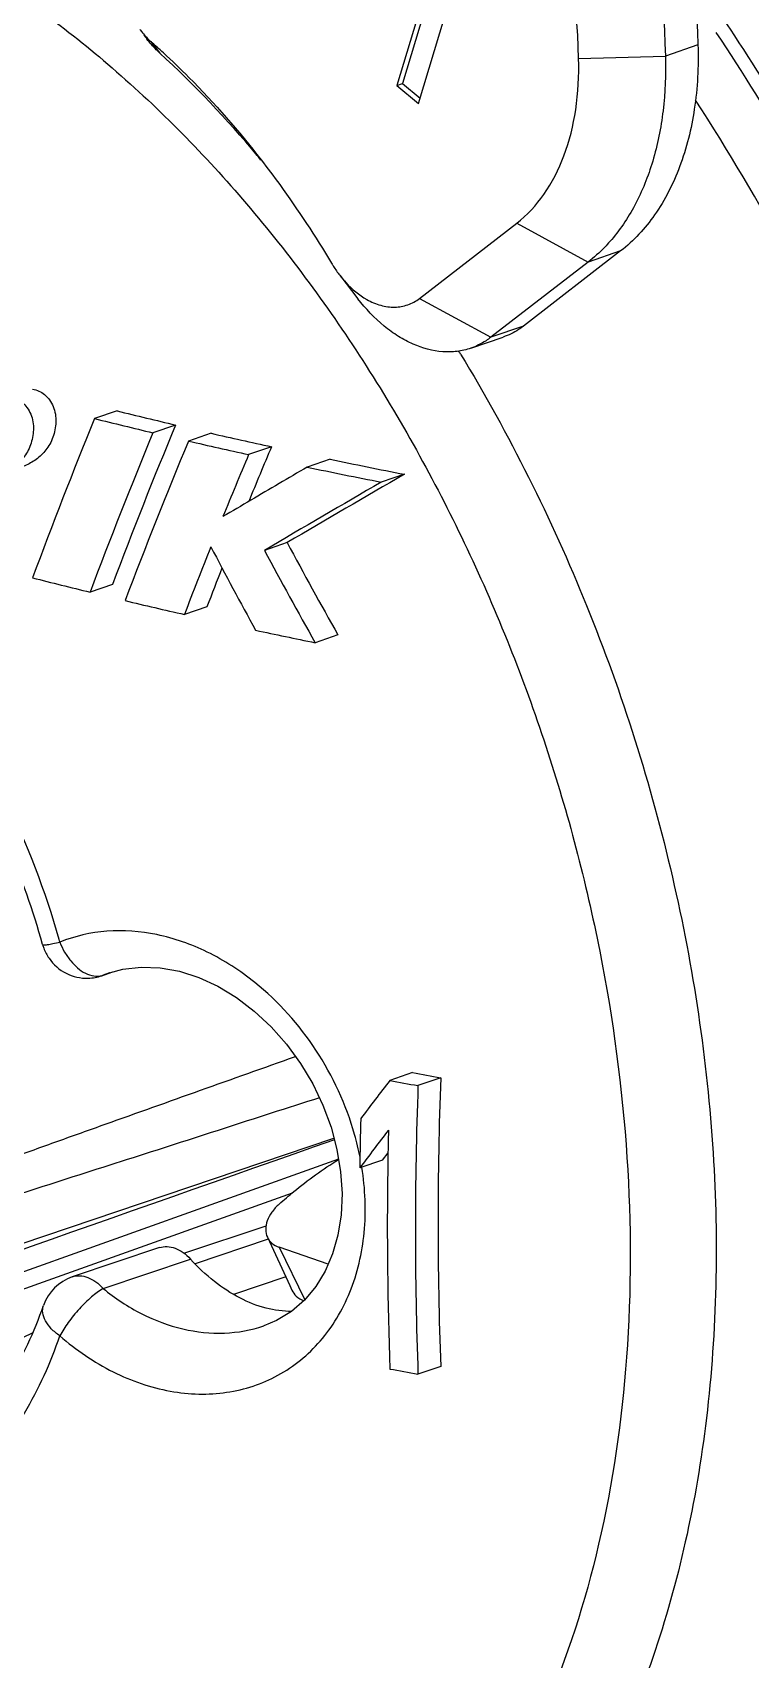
# Model space of a CAD drawing. Header units: millimetres. Extents: x 0 to 420, y -2 to 297.
# Drawn here: x 349.39 to 358.75, y 80.69 to 101.88 of the extents above; entities that cross this region are included whole.
import ezdxf

# ---------------------------------------------------------------- set-up
doc = ezdxf.new("R2010")
doc.units = ezdxf.units.MM
doc.header["$LTSCALE"] = 23.1
doc.layers.get('0').update_dxf_attribs({"linetype": 'CONTINUOUS'})
doc.layers.add('BEZUGSACHSEN', color=7, linetype='CONTINUOUS')
doc.layers.add('RUNDUNGEN', color=7, linetype='CONTINUOUS')

msp = doc.modelspace()

# ---------------------------------------------------------------- linework, layer by layer
at = {"color": 9, "linetype": 'CONTINUOUS'}
for p, q in [((358.06271, 101.71493), (357.63844, 101.56982)), ((356.50751, 101.53988), (357.63844, 101.56982)), ((355.70101, 99.39306), (356.63031, 98.8863)), ((357.05458, 99.0314), (356.63031, 98.8863)), ((354.43404, 98.41359), (355.36334, 97.90683)), ((355.78761, 98.05193), (355.36334, 97.90683)), ((352.6067, 86.05565), (352.93892, 85.37133))]:
    msp.add_line(p, q, dxfattribs=at)
at = {"color": 7, "linetype": 'CONTINUOUS'}
for p, q in [((354.43404, 98.41359), (355.70101, 99.39306)), ((356.63031, 98.8863), (355.36334, 97.90683)), ((353.39555, 98.71488), (353.63252, 98.40898)), ((355.10154, 97.76505), (355.5258, 97.91016)), ((350.49606, 96.94852), (350.20192, 96.84792)), ((351.25719, 96.7647), (350.96193, 96.66372)), ((351.72104, 96.65687), (351.42504, 96.55563)), ((352.50622, 96.48128), (352.20884, 96.37957)), ((353.27081, 96.31838), (352.97196, 96.21616)), ((354.23759, 96.12333), (353.93668, 96.02041)), ((352.71133, 95.23294), (352.41511, 95.13162)), ((350.43411, 94.68696), (350.14285, 94.58734)), ((351.66537, 94.39745), (351.37221, 94.29719)), ((353.37165, 94.03092), (353.07532, 93.92956)), ((354.34381, 88.33007), (354.04904, 88.22925)), ((354.71043, 88.26199), (354.41482, 88.16088)), ((353.95046, 87.1894), (353.65679, 87.08896)), ((353.95046, 87.1894), (354.02433, 87.28774)), ((349.02381, 84.76516), (349.39435, 84.9429)), ((354.71043, 84.50322), (354.41482, 84.40211))]:
    msp.add_line(p, q, dxfattribs=at)
at = {"color": 3, "linetype": 'CONTINUOUS'}
for p, q in [((357.05458, 99.0314), (355.78761, 98.05193)), ((353.24452, 85.8375), (352.6067, 86.05565))]:
    msp.add_line(p, q, dxfattribs=at)
at = {"color": 7, "linetype": 'CONTINUOUS'}
msp.add_lwpolyline([(352.45294, 86.18536), (352.74361, 85.55793), (352.77116, 85.498)], dxfattribs=at)
for centre, radius, start, end in [((352.14543, 102.77475), 1.60071, 215.424081, 217.894562), ((344.34471, 94.2728), 9.97309, 47.384243, 48.653341), ((342.01344, 91.74194), 13.37966, 39.628518, 47.512476), ((342.18197, 91.88524), 13.15846, 39.270546, 39.615999), ((410.97899, 71.94745), 65.68018, 157.7210022, 159.66194), ((367.86619, 168.07294), 73.38277, 256.0713073, 256.6818921), ((367.98664, 167.70585), 72.88704, 256.1153229, 256.7308444), ((411.36248, 71.63736), 65.38, 157.4938197, 159.4500169), ((411.17093, 71.82868), 64.89577, 157.4029817, 159.3761931), ((369.018, 172.1596), 77.45867, 257.0967387, 257.6918771), ((412.34323, 71.15705), 66.00086, 157.3673092, 159.3089684), ((368.90156, 172.5261), 77.95473, 257.0448603, 257.6352994), ((413.58065, 70.61649), 66.32551, 157.0475296, 157.714047), ((413.70619, 70.455), 66.73836, 157.1418578, 157.8930174), ((458.8151, -85.16628), 210.00562, 120.2650907, 120.4974133), ((370.12178, 178.25954), 83.81666, 258.1932609, 258.8661756), ((370.23162, 177.89118), 83.31741, 258.2542792, 258.9325138), ((459.6853, -86.76458), 211.17084, 120.0511434, 120.5292552), ((459.4399, -85.96242), 210.29205, 120.0177108, 120.4991436), ((455.61278, -79.72214), 203.6895, 120.4984295, 120.6170402), ((412.03606, 71.1243), 64.93909, 158.2592472, 159.0937259), ((400.08242, 120.46142), 54.57598, 207.598048, 208.892253), ((400.46954, 120.68608), 54.11755, 208.055762, 209.507794), ((400.65726, 120.84541), 54.66721, 208.058284, 209.495694), ((367.17577, 164.13982), 71.60774, 255.6212961, 256.2394796), ((411.68587, 71.37748), 64.28359, 158.533719, 159.0164293), ((368.25307, 168.58171), 76.17844, 256.6004507, 257.197188), ((369.58829, 174.59647), 82.33971, 257.8794787, 258.4310605), ((412.52426, 43.0641), 73.88669, 142.3181811, 142.8029006), ((370.80206, 176.84364), 90.18411, 259.2942837, 259.5306965), ((370.90359, 176.48072), 89.69261, 259.3605456, 259.5987482), ((405.98499, 86.2815), 51.6044, 177.912879, 182.087121), ((405.75862, 86.3826), 51.08278, 177.891557, 182.108443), ((406.94537, 86.39742), 53.29307, 178.564019, 179.256497), ((411.13564, 44.06264), 71.7989, 142.6889994, 143.1829675), ((407.15634, 86.32798), 53.14129, 178.646843, 179.072806), ((406.90175, 86.33231), 52.88666, 179.073033, 179.212112), ((405.72143, 86.34301), 51.70631, 179.205985, 182.075407), ((370.80206, 173.08487), 90.18411, 259.2942837, 259.5306965)]:
    msp.add_arc(centre, radius, start, end, dxfattribs=at)
at = {"color": 9, "linetype": 'CONTINUOUS'}
msp.add_arc((382.15097, 125.83826), 39.42495, 217.643038, 217.9215, dxfattribs=at)
at = {"color": 7, "linetype": 'CONTINUOUS'}
for points, knots in [([(353.91787, 111.2564), (354.47837, 110.61019), (355.49455, 109.17595), (356.64237, 106.78117), (357.39666, 104.21463), (357.61261, 102.44444), (357.63844, 101.56982)], [0, 0, 0, 0, 0.24305889, 0.49624531, 0.75137865, 1, 1, 1, 1]), ([(356.50751, 101.53988), (356.48366, 102.34757), (356.28484, 103.98232), (355.59054, 106.35335), (354.53376, 108.56742), (353.5981, 109.89491), (353.08189, 110.4938)], [0, 0, 0, 0, 0.24854515, 0.50360793, 0.75680049, 1, 1, 1, 1]), ([(350.79181, 101.91611), (350.80249, 101.90146), (350.84529, 101.84571), (350.89386, 101.79428), (350.93307, 101.75986)], [0, 0, 0, 0, 0.25781152, 1, 1, 1, 1]), ([(351.05046, 101.60843), (351.03533, 101.62231), (350.97549, 101.67977), (350.92059, 101.74233), (350.88225, 101.79158)], [0, 0, 0, 0, 0.24750494, 1, 1, 1, 1]), ([(351.09727, 101.61211), (351.21045, 101.508), (351.66462, 101.07067), (352.07989, 100.59347), (352.37195, 100.21685)], [0, 0, 0, 0, 0.24394332, 1, 1, 1, 1]), ([(355.70101, 99.39306), (355.83715, 99.49831), (356.08582, 99.76813), (356.3434, 100.2795), (356.49205, 100.88428), (356.51411, 101.3165), (356.50751, 101.53988)], [0, 0, 0, 0, 0.21767722, 0.4558431, 0.71730263, 1, 1, 1, 1]), ([(357.63844, 101.56982), (357.64546, 101.33208), (357.62729, 100.86939), (357.496, 100.21136), (357.26547, 99.63085), (357.04097, 99.29738), (356.91477, 99.1542)], [0, 0, 0, 0, 0.27696816, 0.53691092, 0.77773709, 1, 1, 1, 1]), ([(352.37195, 100.21685), (352.454, 100.11103), (352.77988, 99.67667), (353.07875, 99.22217), (353.28896, 98.87124)], [0, 0, 0, 0, 0.24660861, 1, 1, 1, 1]), ([(356.91477, 99.1542), (356.89283, 99.1293), (356.80445, 99.03347), (356.70719, 98.94573), (356.63031, 98.8863)], [0, 0, 0, 0, 0.2545522, 1, 1, 1, 1]), ([(353.28896, 98.87124), (353.29716, 98.85755), (353.33037, 98.8039), (353.36669, 98.75216), (353.39556, 98.7149)], [0, 0, 0, 0, 0.25291429, 1, 1, 1, 1]), ([(353.39556, 98.7149), (353.42124, 98.68174), (353.52301, 98.56106), (353.64667, 98.45737), (353.74763, 98.40023)], [0, 0, 0, 0, 0.26550059, 1, 1, 1, 1]), ([(355.10153, 97.76506), (355.04401, 97.74536), (354.92313, 97.71766), (354.66623, 97.71182), (354.40264, 97.78418), (354.15437, 97.91746), (353.90026, 98.10185), (353.7332, 98.27903), (353.63254, 98.409)], [0, 0, 0, 0, 0.1069235, 0.21624559, 0.4493595, 0.5764761, 0.71090481, 1, 1, 1, 1]), ([(353.74763, 98.40023), (353.80517, 98.36767), (353.92293, 98.31658), (354.10832, 98.29023), (354.28513, 98.32101), (354.38829, 98.37822), (354.43404, 98.41359)], [0, 0, 0, 0, 0.27262086, 0.52336378, 0.76150765, 1, 1, 1, 1]), ([(355.36334, 97.90683), (355.3434, 97.89141), (355.26234, 97.83367), (355.17181, 97.78913), (355.10153, 97.76506)], [0, 0, 0, 0, 0.25333606, 1, 1, 1, 1]), ([(349.10003, 97.13074), (349.15701, 97.12521), (349.24236, 97.08225), (349.32455, 96.99204), (349.37306, 96.90508), (349.40212, 96.80681), (349.40772, 96.70348), (349.39523, 96.602), (349.36864, 96.5056), (349.32892, 96.41719), (349.26172, 96.31455), (349.15395, 96.21188), (349.00273, 96.13062), (348.89815, 96.09143), (348.84592, 96.0736)], [0, 0, 0, 0, 0.11649043, 0.18030089, 0.24766307, 0.31706377, 0.38702472, 0.45661526, 0.52429353, 0.58974638, 0.65298188, 0.77301443, 0.887714, 1, 1, 1, 1]), ([(349.39278, 97.23087), (349.44983, 97.22537), (349.53528, 97.18244), (349.6175, 97.09215), (349.66597, 97.00513), (349.69492, 96.90679), (349.70034, 96.8034), (349.68768, 96.70188), (349.66091, 96.60545), (349.621, 96.51701), (349.55356, 96.41433), (349.44552, 96.3116), (349.294, 96.23024), (349.18924, 96.19099), (349.13691, 96.17313)], [0, 0, 0, 0, 0.11646978, 0.18023906, 0.24754836, 0.31689018, 0.38680815, 0.45636774, 0.52402713, 0.5894799, 0.65273372, 0.77283777, 0.88762742, 1, 1, 1, 1]), ([(343.01428, 84.89869), (343.01364, 84.90024), (343.01308, 84.90359), (343.01523, 84.90798), (343.01849, 84.91112), (343.02509, 84.9176), (343.03666, 84.92579), (343.05274, 84.93588), (343.07517, 84.94867), (343.10401, 84.96381), (343.13928, 84.98122), (343.17505, 84.99816), (343.22329, 85.02033), (343.28417, 85.04736), (343.3578, 85.07908), (343.43191, 85.11032), (343.50637, 85.14119), (343.60609, 85.18197), (343.73126, 85.23233), (343.88203, 85.29204), (344.03328, 85.35122), (344.23557, 85.4296), (344.48916, 85.52669), (344.79423, 85.64217), (345.09998, 85.7569), (345.40628, 85.87103), (345.71302, 85.98466), (346.1226, 86.13566), (346.63532, 86.3235), (347.25138, 86.54779), (347.86822, 86.77121), (348.48567, 86.99393), (349.10365, 87.21605), (349.72207, 87.43767), (350.54727, 87.73259), (351.57957, 88.10026), (352.40585, 88.39347), (352.81916, 88.5399)], [0, 0, 0, 0, 0.000482, 0.00090836, 0.00134222, 0.00177779, 0.00355848, 0.00538046, 0.00722456, 0.01095246, 0.01471373, 0.01849663, 0.02229504, 0.0299249, 0.03758612, 0.04526974, 0.05297041, 0.06068461, 0.0761445, 0.09163651, 0.10715295, 0.12268877, 0.15380545, 0.18496808, 0.21616563, 0.24739088, 0.27863882, 0.3099058, 0.37248639, 0.43511691, 0.49778708, 0.56048974, 0.62321965, 0.68597288, 0.74874635, 0.8743447, 1, 1, 1, 1]), ([(353.12997, 88.00336), (352.71258, 87.86855), (351.87748, 87.59926), (350.62404, 87.19664), (349.57858, 86.86247), (348.74141, 86.59617), (348.11292, 86.397), (347.48383, 86.19854), (346.854, 86.00094), (346.32852, 85.83722), (345.90758, 85.70696), (345.59144, 85.60966), (345.27489, 85.51287), (344.95783, 85.41667), (344.64013, 85.32124), (344.37481, 85.24259), (344.16203, 85.18038), (344.002, 85.13413), (343.84153, 85.08842), (343.70741, 85.05094), (343.59975, 85.02147), (343.5187, 84.99966), (343.43734, 84.97823), (343.35556, 84.95731), (343.28704, 84.94049), (343.23185, 84.92759), (343.1901, 84.91827), (343.14795, 84.90946), (343.11241, 84.90278), (343.08359, 84.89821), (343.06124, 84.89525), (343.03855, 84.8937), (343.02097, 84.89379), (343.01428, 84.89869)], [0, 0, 0, 0, 0.12428785, 0.24863402, 0.37305335, 0.43529711, 0.49756864, 0.55987325, 0.62221825, 0.68461414, 0.7158359, 0.74707712, 0.77834156, 0.80963443, 0.8409632, 0.87233941, 0.88805088, 0.90378254, 0.91953975, 0.93533076, 0.94324295, 0.95116957, 0.95911449, 0.96708366, 0.97508718, 0.97910734, 0.98314502, 0.98720757, 0.9913095, 0.99338503, 0.99548938, 0.99765069, 1, 1, 1, 1]), ([(352.77116, 85.498), (352.78466, 85.46861), (352.82842, 85.41049), (352.89064, 85.37364), (352.92603, 85.35913)], [0, 0, 0, 0, 0.45816383, 1, 1, 1, 1])]:
    msp.add_open_spline(points, degree=3, knots=knots, dxfattribs=at)
at = {"color": 3, "linetype": 'CONTINUOUS'}
for points, knots in [([(354.34213, 111.4015), (354.61858, 111.08278), (355.14831, 110.40805), (356.10091, 108.94108), (357.06678, 106.92578), (357.8209, 104.35989), (358.03687, 102.58956), (358.06271, 101.71493)], [0, 0, 0, 0, 0.11985233, 0.24325036, 0.49637009, 0.75143564, 1, 1, 1, 1]), ([(358.06271, 101.71493), (358.07095, 101.4357), (358.04337, 100.89542), (357.85756, 100.13945), (357.53558, 99.50024), (357.22476, 99.16296), (357.05458, 99.0314)], [0, 0, 0, 0, 0.28269737, 0.5441569, 0.78232278, 1, 1, 1, 1]), ([(355.78761, 98.05193), (355.76768, 98.03653), (355.68661, 97.9788), (355.59607, 97.93431), (355.52578, 97.91022)], [0, 0, 0, 0, 0.25318172, 1, 1, 1, 1]), ([(352.60662, 86.61802), (352.66847, 86.67337), (352.91355, 86.8838), (353.17647, 87.07377), (353.38086, 87.19959)], [0, 0, 0, 0, 0.25696379, 1, 1, 1, 1]), ([(352.60662, 86.61802), (352.57138, 86.58648), (352.50974, 86.5196), (352.44722, 86.40613), (352.42354, 86.29085), (352.43826, 86.21686), (352.45294, 86.18535)], [0, 0, 0, 0, 0.29052443, 0.55348197, 0.78653368, 1, 1, 1, 1]), ([(352.45294, 86.18535), (352.46627, 86.15676), (352.5093, 86.10044), (352.57174, 86.06761), (352.6067, 86.05565)], [0, 0, 0, 0, 0.46063678, 1, 1, 1, 1])]:
    msp.add_open_spline(points, degree=3, knots=knots, dxfattribs=at)
at = {"layer": 'BEZUGSACHSEN', "color": 7, "linetype": 'CONTINUOUS'}
for p, q in [((354.42267, 100.95372), (355.24494, 103.67476)), ((354.52516, 102.46058), (354.14027, 101.1869)), ((354.59587, 102.48476), (354.21098, 101.21108)), ((354.14027, 101.1869), (354.21098, 101.21108)), ((354.14027, 101.1869), (354.42267, 100.95372)), ((354.21098, 101.21108), (354.44263, 101.0198))]:
    msp.add_line(p, q, dxfattribs=at)
at = {"layer": 'RUNDUNGEN', "color": 7, "linetype": 'CONTINUOUS'}
for p, q in [((350.29735, 89.5921), (350.44118, 89.64134)), ((350.39806, 89.62973), (350.39743, 89.62951)), ((352.77675, 86.76104), (345.05209, 83.99928)), ((351.36401, 85.97956), (352.43592, 86.33623)), ((351.04824, 86.05206), (349.91158, 85.67078)), ((352.40504, 85.0318), (352.40754, 85.03265))]:
    msp.add_line(p, q, dxfattribs=at)
at = {"layer": 'RUNDUNGEN', "color": 9, "linetype": 'CONTINUOUS'}
for p, q in [((350.39743, 89.62951), (350.31301, 89.59807)), ((350.313, 89.59807), (350.29757, 89.59218)), ((343.66685, 84.22082), (353.32038, 87.47658)), ((353.38019, 87.20368), (345.02255, 84.21562)), ((352.46106, 86.16163), (351.51264, 85.84047)), ((350.31301, 85.51935), (351.45054, 85.90237)), ((352.69139, 85.67124), (352.01258, 85.44137))]:
    msp.add_line(p, q, dxfattribs=at)
at = {"layer": 'RUNDUNGEN', "color": 7, "linetype": 'CONTINUOUS'}
for points in [[(350.39719, 89.62943), (350.57049, 89.67636), (350.81028, 89.70474), (351.05681, 89.69536), (351.30737, 89.64965), (351.55868, 89.56881), (351.80701, 89.45444), (352.04901, 89.30813)], [(352.04901, 89.30813), (352.28108, 89.13204), (352.50023, 88.92809), (352.70247, 88.69972), (352.88449, 88.45043), (353.04339, 88.18431), (353.17665, 87.90577), (353.28255, 87.61905), (353.35964, 87.32876), (353.40724, 87.03897), (353.4249, 86.75401), (353.41275, 86.4781), (353.37129, 86.21563), (353.30156, 85.97017), (353.20497, 85.74552), (353.08279, 85.54399), (352.93638, 85.36829), (352.76592, 85.21981), (352.57005, 85.10042), (352.40511, 85.03182)]]:
    msp.add_lwpolyline(points, dxfattribs=at)
at = {"layer": 'RUNDUNGEN', "color": 9, "linetype": 'CONTINUOUS'}
for centre, radius, start, end in [((336.42952, 86.41557), 21.69801, 31.304176, 31.428792), ((339.43363, 87.14999), 10.71054, 15.597988, 15.792122), ((350.24625, 89.8046), 0.21705, 283.822447, 287.910066), ((349.97451, 86.4981), 3.75719, 11.206335, 15.847731)]:
    msp.add_arc(centre, radius, start, end, dxfattribs=at)
at = {"layer": 'RUNDUNGEN', "color": 7, "linetype": 'CONTINUOUS'}
for centre, radius, start, end in [((350.09814, 90.15845), 0.59561, 195.606607, 200.285393), ((350.10503, 90.16076), 0.60286, 200.283087, 214.530289), ((350.10252, 90.1598), 0.60025, 214.590846, 271.524514), ((350.10148, 90.16454), 0.60502, 271.611435, 288.91185), ((1120.57106, -2101.18932), 2319.22965, 109.31848177, 109.53923976), ((350.10256, 85.10174), 0.60023, 108.580215, 160.95897)]:
    msp.add_arc(centre, radius, start, end, dxfattribs=at)
at = {"layer": 'RUNDUNGEN', "color": 9, "linetype": 'CONTINUOUS'}
for points, knots in [([(341.07507, 110.14501), (340.64736, 109.96313), (339.81039, 109.5312), (338.64861, 108.70025), (337.58464, 107.69104), (336.62892, 106.5146), (335.78984, 105.18267), (334.81791, 103.17773), (333.95284, 100.342), (333.49436, 96.63826), (333.60594, 92.69975), (334.28222, 88.67332), (335.4971, 84.70847), (337.20512, 80.95342), (339.34273, 77.54855), (341.83208, 74.62077), (344.58224, 72.28008), (347.06415, 70.86484), (349.07578, 70.13226), (350.55189, 69.78806), (352.01081, 69.64231), (353.43834, 69.69738), (354.81956, 69.95311), (355.69989, 70.25591), (356.12458, 70.43803)], [0, 0, 0, 0, 0.02485823, 0.05016221, 0.0761539, 0.10305438, 0.13102208, 0.16015911, 0.22201969, 0.2885462, 0.35895012, 0.43201595, 0.50626768, 0.58011975, 0.6520229, 0.72061213, 0.78486421, 0.84427303, 0.87223732, 0.8991353, 0.92512643, 0.95042348, 0.97528496, 1, 1, 1, 1]), ([(355.51338, 71.94903), (355.11636, 71.81119), (354.29631, 71.59201), (353.02123, 71.44309), (351.71053, 71.4738), (350.37733, 71.68343), (349.03406, 72.06937), (347.21078, 72.82804), (344.97556, 74.21508), (342.51202, 76.43892), (340.29552, 79.17357), (338.40496, 82.3193), (336.90742, 85.76219), (335.85709, 89.37724), (335.29222, 93.03325), (335.23404, 96.59841), (335.68577, 99.9437), (336.49397, 102.50064), (337.38961, 104.30729), (338.15916, 105.50775), (339.03257, 106.56841), (340.0024, 107.47898), (341.05939, 108.22982), (341.81975, 108.62113), (342.20821, 108.78631)], [0, 0, 0, 0, 0.02466787, 0.04961422, 0.07510703, 0.10137841, 0.1286129, 0.1569418, 0.21707656, 0.28192371, 0.35089452, 0.42293602, 0.49669303, 0.57065471, 0.64329217, 0.71319525, 0.77921594, 0.84062522, 0.8695701, 0.89737248, 0.92413475, 0.95001325, 0.97522369, 1, 1, 1, 1]), ([(356.12823, 69.87696), (356.72663, 70.07383), (357.8989, 70.59294), (359.49554, 71.7123), (360.91045, 73.15257), (362.11998, 74.88558), (363.1061, 76.88026), (363.85417, 79.10235), (364.35311, 81.51456), (364.59545, 84.07665), (364.57766, 86.7459), (364.30033, 89.47767), (363.76821, 92.22624), (362.99042, 94.9453), (361.9797, 97.58977), (360.36346, 100.91745), (358.83432, 103.23055), (357.6852, 104.63451)], [0, 0, 0, 0, 0.04765881, 0.09625874, 0.14668467, 0.19961449, 0.25547848, 0.31445959, 0.37651803, 0.44142525, 0.50879999, 0.57814216, 0.64886456, 0.72032221, 0.79184054, 0.86274302, 1, 1, 1, 1]), ([(348.54891, 102.78456), (349.21459, 102.38673), (350.51453, 101.42881), (352.25589, 99.65108), (353.80543, 97.53923), (355.11204, 95.16343), (356.13306, 92.60203), (356.83458, 89.93999), (357.19322, 87.2654), (357.19677, 84.66639), (356.84375, 82.22771), (356.14383, 80.02948), (355.26871, 78.42778), (354.41503, 77.35315), (353.71816, 76.66518), (352.95908, 76.08721), (352.1442, 75.62467), (351.28083, 75.28183), (350.37679, 75.06207), (349.44017, 74.96707), (348.14144, 75.00794), (347.16928, 75.22897), (346.53898, 75.44454)], [0, 0, 0, 0, 0.06206406, 0.12845548, 0.19846613, 0.27103663, 0.34487802, 0.41859338, 0.49080407, 0.56025696, 0.62594096, 0.68721925, 0.74397208, 0.77083588, 0.79683055, 0.82213622, 0.84697179, 0.87158585, 0.89624064, 0.92119352, 0.94668806, 1, 1, 1, 1]), ([(362.27394, 77.37426), (362.62524, 78.28593), (363.18933, 80.23102), (363.61454, 83.31789), (363.63786, 86.58856), (363.25916, 89.95595), (362.48902, 93.33135), (361.34793, 96.6254), (359.8665, 99.75006), (358.65787, 101.69752), (358.00472, 102.6193)], [0, 0, 0, 0, 0.11042096, 0.22778592, 0.3511549, 0.47911342, 0.60992196, 0.74165213, 0.872319, 1, 1, 1, 1]), ([(358.29699, 101.87609), (358.99985, 100.82434), (360.27836, 98.60185), (361.77248, 95.04614), (362.82568, 91.33052), (363.40253, 87.57876), (363.48349, 83.91393), (363.06487, 80.4571), (362.29344, 77.79258), (361.43019, 75.88465), (360.68431, 74.60105), (359.834, 73.44979), (358.88611, 72.44088), (357.84849, 71.58339), (356.72983, 70.88543), (355.54006, 70.35345), (354.28986, 69.99254), (352.99066, 69.80594), (351.65424, 69.79481), (350.29236, 69.959), (348.42515, 70.4168), (346.08198, 71.43995), (343.42156, 73.27334), (341.8155, 74.82433), (341.0468, 75.67922)], [0, 0, 0, 0, 0.07315587, 0.14779727, 0.22252481, 0.29593628, 0.36673655, 0.43385686, 0.49658597, 0.5262497, 0.55478875, 0.58227864, 0.60884212, 0.63464823, 0.65990721, 0.68486275, 0.70977768, 0.73491737, 0.76053269, 0.78684573, 0.8140384, 0.87148585, 0.93351336, 1, 1, 1, 1]), ([(354.96876, 97.68945), (355.60372, 96.6453), (356.70602, 94.43477), (357.81734, 90.92379), (358.35519, 87.35117), (358.29855, 84.42659), (357.93031, 82.23566), (357.5091, 80.7259), (356.94346, 79.34135), (356.24044, 78.10115), (355.40884, 77.02304), (354.45916, 76.12306), (353.40481, 75.41551), (352.63918, 75.07856), (352.24856, 74.94702)], [0, 0, 0, 0, 0.14256612, 0.28670879, 0.42796983, 0.5622778, 0.62589368, 0.68675416, 0.74475542, 0.79994976, 0.85256564, 0.9030205, 0.9519155, 1, 1, 1, 1]), ([(349.73991, 90.06484), (349.56244, 90.69232), (349.10009, 91.90025), (348.26798, 93.26471), (347.47553, 94.20294), (346.65771, 94.97973), (345.95892, 95.44147), (345.47207, 95.66256)], [0, 0, 0, 0, 0.27030707, 0.53284515, 0.65825627, 0.77835642, 1, 1, 1, 1]), ([(352.28986, 89.50366), (352.09853, 89.65762), (351.69423, 89.91942), (351.03234, 90.15399), (350.36749, 90.20477), (349.94323, 90.10839), (349.74972, 90.0299)], [0, 0, 0, 0, 0.27165495, 0.52776555, 0.769013, 1, 1, 1, 1]), ([(349.52453, 89.99822), (349.52505, 89.99639), (349.53184, 89.99397), (349.54332, 89.99387), (349.56272, 89.99492), (349.60115, 89.99988), (349.66458, 90.01125), (349.71888, 90.02288), (349.74975, 90.02981)], [0, 0, 0, 0, 0.02491284, 0.0771877, 0.16014397, 0.2734071, 0.58646534, 1, 1, 1, 1]), ([(349.74975, 90.02981), (349.7655, 89.98443), (349.80732, 89.89832), (349.90968, 89.7538), (350.00814, 89.66298), (350.08167, 89.62554)], [0, 0, 0, 0, 0.27084595, 0.53472261, 1, 1, 1, 1]), ([(350.08167, 89.62554), (350.11661, 89.60776), (350.18809, 89.58336), (350.26424, 89.58548), (350.2981, 89.59383)], [0, 0, 0, 0, 0.52923262, 1, 1, 1, 1]), ([(353.5889, 87.52412), (353.47888, 87.91213), (353.13926, 88.6498), (352.59773, 89.25595), (352.28986, 89.50366)], [0, 0, 0, 0, 0.50510776, 1, 1, 1, 1]), ([(349.74972, 84.90056), (349.96056, 84.71764), (350.41187, 84.40902), (351.04913, 84.18737), (351.55524, 84.13485), (351.92045, 84.15644), (352.26968, 84.23857), (352.59577, 84.38001), (352.89165, 84.57842), (353.15087, 84.82988), (353.36782, 85.12932), (353.59811, 85.59178), (353.75243, 86.26065), (353.72858, 86.8166), (353.68361, 87.09696)], [0, 0, 0, 0, 0.13567192, 0.26268536, 0.32322009, 0.38204663, 0.43966507, 0.49670578, 0.55387429, 0.61187398, 0.67133169, 0.73273225, 0.86198827, 1, 1, 1, 1]), ([(349.91165, 85.6708), (349.94298, 85.68127), (350.01265, 85.69039), (350.1193, 85.66631), (350.2229, 85.60753), (350.28357, 85.55102), (350.313, 85.51935)], [0, 0, 0, 0, 0.21912085, 0.45394932, 0.71324613, 1, 1, 1, 1]), ([(350.313, 85.51935), (350.25937, 85.48779), (350.15033, 85.40419), (349.99846, 85.25429), (349.85972, 85.08397), (349.78118, 84.96142), (349.74975, 84.90063)], [0, 0, 0, 0, 0.22104291, 0.48504306, 0.75690511, 1, 1, 1, 1]), ([(350.31301, 85.51935), (350.46777, 85.3921), (350.79683, 85.17409), (351.3377, 84.97203), (351.88586, 84.9133), (352.24084, 84.97594), (352.40505, 85.03182)], [0, 0, 0, 0, 0.26875465, 0.52456658, 0.76734091, 1, 1, 1, 1]), ([(349.74975, 84.90063), (349.70966, 84.92857), (349.63863, 84.98755), (349.55954, 85.08986), (349.51961, 85.19609), (349.52474, 85.26728), (349.53518, 85.29756)], [0, 0, 0, 0, 0.30533433, 0.57267883, 0.79988002, 1, 1, 1, 1]), ([(347.0364, 82.17491), (347.18778, 82.20879), (347.48655, 82.29886), (347.91196, 82.49913), (348.30967, 82.76235), (348.80563, 83.20014), (349.33656, 83.90136), (349.62958, 84.55237), (349.74972, 84.90056)], [0, 0, 0, 0, 0.11586933, 0.23210887, 0.35003028, 0.47089254, 0.72486703, 1, 1, 1, 1])]:
    msp.add_open_spline(points, degree=3, knots=knots, dxfattribs=at)
at = {"layer": 'RUNDUNGEN', "color": 7, "linetype": 'CONTINUOUS'}
for points, knots in [([(355.51466, 71.94946), (355.98343, 72.11232), (356.90409, 72.53111), (358.17054, 73.41322), (359.31421, 74.54331), (360.31771, 75.90791), (361.16471, 77.48939), (361.84028, 79.26541), (362.33219, 81.20971), (362.63126, 83.29294), (362.73167, 85.48377), (362.59585, 88.53642), (362.0559, 91.62342), (361.14688, 94.64862), (360.00118, 97.59042), (358.88383, 99.6836), (358.03121, 100.99336)], [0, 0, 0, 0, 0.04552349, 0.09217188, 0.14088134, 0.19234399, 0.24697906, 0.30495353, 0.36622521, 0.43058479, 0.49769187, 0.56710509, 0.71060199, 0.78362721, 0.85663638, 1, 1, 1, 1]), ([(349.52449, 89.99821), (349.40144, 90.43898), (349.09711, 91.29819), (348.48023, 92.49267), (347.7303, 93.54325), (346.8823, 94.40381), (345.97784, 95.03786), (345.18967, 95.36613), (344.57936, 95.48599), (344.14868, 95.50849), (343.73556, 95.46745), (343.472, 95.39841), (343.34543, 95.35413)], [0, 0, 0, 0, 0.15244452, 0.30254684, 0.44647237, 0.58082608, 0.70308969, 0.81219328, 0.86222004, 0.90968906, 0.95533079, 1, 1, 1, 1]), ([(351.04825, 86.05205), (351.07961, 86.06255), (351.14929, 86.07183), (351.25608, 86.04792), (351.36008, 85.99011), (351.42148, 85.93424), (351.45054, 85.90237)], [0, 0, 0, 0, 0.21936369, 0.45412389, 0.71396822, 1, 1, 1, 1]), ([(352.77166, 85.22044), (352.65852, 85.21976), (352.42262, 85.25204), (352.07892, 85.38863), (351.74645, 85.60795), (351.54627, 85.79734), (351.45054, 85.90237)], [0, 0, 0, 0, 0.22223462, 0.46146862, 0.72086188, 1, 1, 1, 1]), ([(348.44348, 83.58654), (348.68523, 83.79602), (349.12846, 84.32912), (349.41697, 84.95497), (349.53521, 85.29764)], [0, 0, 0, 0, 0.4687754, 1, 1, 1, 1])]:
    msp.add_open_spline(points, degree=3, knots=knots, dxfattribs=at)

doc.saveas('drawing.dxf')
